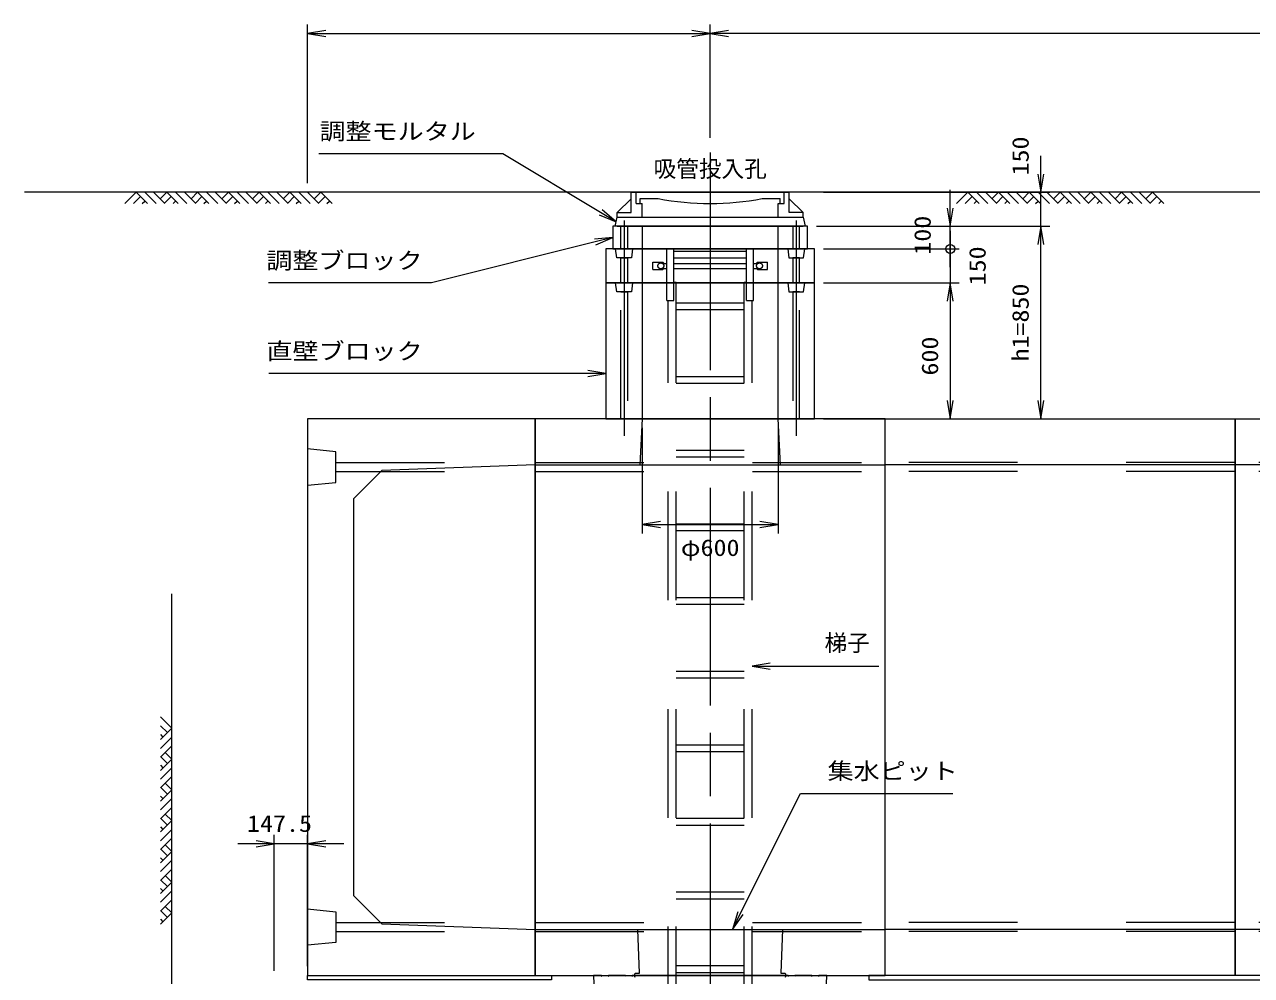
# Model space of a CAD drawing. Units: millimetres at full size. Extents: x 0 to 33600, y -111040 to -87280.
# Drawn here: x 14500 to 19918, y -95486 to -91290 of the extents above; entities that cross this region are included whole.
import ezdxf
from ezdxf.enums import TextEntityAlignment as Align

# ---------------------------------------------------------------- set-up
doc = ezdxf.new("R2010")
doc.units = ezdxf.units.MM
doc.header["$LTSCALE"] = 80.0044
doc.linetypes.add('CHAIN', pattern=[18.5, 12, -1.5, 3.5, -1.5])
doc.linetypes.add('DASHED_SPACED', pattern=[12, 6, -6])
for name, color, linetype, lineweight in [('0_2', 4, 'Continuous', 13), ('FRP', 4, 'DASHED_SPACED', 13), ('寸法', 6, 'Continuous', 13), ('文字', 2, 'Continuous', 13), ('ﾊｯﾁﾝｸﾞ', 4, 'Continuous', 9)]:
    doc.layers.add(name, color=color, linetype=linetype, lineweight=lineweight)
doc.styles.add('ＭＳ ゴシック', font='')
doc.styles.get('ＭＳ ゴシック').set_extended_font_data('MS Gothic')

# ---------------------------------------------------------------- blocks, each defined once
blk = doc.blocks.new('open_arrow')
at = {"color": 0, "linetype": 'Continuous', "lineweight": -2}
blk.add_lwpolyline([(7.5, 1.25), (0, 0), (7.5, -1.25)], dxfattribs=at)
blk = doc.blocks.new('dimension_origin')
at = {"color": 0, "linetype": 'Continuous', "lineweight": -2}
blk.add_circle((0, 0), 1.25, dxfattribs=at)

msp = doc.modelspace()

# ---------------------------------------------------------------- linework, layer by layer
at = {"layer": '0_2', "color": 2, "linetype": 'CHAIN'}
for p, q in [((17527.5, -91855), (17527.5, -96454.49)), ((17147.5, -92155), (17147.5, -93105)), ((17907.5, -92155), (17907.5, -93105))]:
    msp.add_line(p, q, dxfattribs=at)
at = {"layer": '0_2'}
for p, q in [((30725, -92030), (14500, -92030)), ((17178.5, -92030), (17876.5, -92030)), ((17178.5, -92120), (17178.5, -92030)), ((17200.5, -92080), (17200.5, -92030)), ((17854.5, -92080), (17854.5, -92030)), ((17876.5, -92120), (17876.5, -92030)), ((17117.5, -92120), (17178.5, -92059)), ((17200.5, -92080), (17227.5, -92080)), ((17219, -92058), (17297.5, -92058)), ((17219, -92080), (17219, -92058)), ((17227.5, -92140), (17227.5, -92080)), ((17757.5, -92058), (17836, -92058)), ((17827.5, -92080), (17854.5, -92080)), ((17827.5, -92140), (17827.5, -92080)), ((17836, -92080), (17836, -92058)), ((17876.5, -92059), (17937.5, -92120)), ((17117.5, -92140), (17117.5, -92120)), ((17117.5, -92120), (17178.5, -92120)), ((17117.5, -92140), (17937.5, -92140)), ((17937.5, -92120), (17876.5, -92120)), ((17937.5, -92140), (17937.5, -92120)), ((17117.5, -92180), (17937.5, -92180))]:
    msp.add_line(p, q, dxfattribs=at)
at = {"layer": '0_2', "linetype": 'DASHED_SPACED'}
for p, q in [((15875, -93223), (16755, -93223)), ((16755, -93223), (18300, -93223)), ((19845, -93223), (18300, -93223)), ((21390, -93223), (19845, -93223)), ((15875, -93263), (16755, -93263)), ((16755, -93263), (18300, -93263)), ((19845, -93263), (18300, -93263)), ((21390, -93263), (19845, -93263)), ((15875, -95253), (16755, -95253)), ((15875, -95293), (16755, -95293)), ((16755, -95253), (18300, -95253)), ((16755, -95293), (18300, -95293)), ((19845, -95253), (18300, -95253)), ((19845, -95293), (18300, -95293)), ((21390, -95253), (19845, -95253)), ((21390, -95293), (19845, -95293))]:
    msp.add_line(p, q, dxfattribs=at)
at = {"layer": '0_2', "color": 3}
for p, q in [((16755, -93233), (18300, -93233)), ((19845, -93233), (18300, -93233)), ((21390, -93233), (19845, -93233)), ((16755, -95283), (18300, -95283)), ((19845, -95283), (18300, -95283)), ((21390, -95283), (19845, -95283))]:
    msp.add_line(p, q, dxfattribs=at)
at = {"layer": '0_2'}
msp.add_lwpolyline([(17117.5, -92140), (17937.5, -92140), (17947.5, -92180), (17107.5, -92180)], close=True, dxfattribs=at)
at = {"layer": '0_2', "color": 3}
for points in [[(17097.5, -92280), (17957.5, -92280), (17957.5, -92180), (17097.5, -92180)], [(17227.5, -92430), (17827.5, -92430), (17827.5, -92180), (17227.5, -92180)], [(17227.5, -92280), (17827.5, -92280), (17827.5, -92180), (17227.5, -92180)], [(17067.5, -92430), (17987.5, -92430), (17987.5, -92280), (17067.5, -92280)], [(17067.5, -93030), (17987.5, -93030), (17987.5, -92430), (17067.5, -92430)], [(17227.5, -93030), (17827.5, -93030), (17827.5, -92430), (17227.5, -92430)], [(16755, -93030), (15750, -93030), (15750, -95486), (16755, -95486)], [(16755, -95486), (18300, -95486), (18300, -93030), (16755, -93030)], [(17217.5, -93233), (17837.5, -93233), (17827.5, -93030), (17227.5, -93030)], [(19845, -95486), (18300, -95486), (18300, -93030), (19845, -93030)], [(21390, -95486), (19845, -95486), (19845, -93030), (21390, -93030)], [(17839.74, -95477), (17859.02, -95477), (17862.02, -95486), (17192.98, -95486), (17195.98, -95477), (17215.26, -95477), (17207.5, -95283), (17847.5, -95283)]]:
    msp.add_lwpolyline(points, close=True, dxfattribs=at)
at = {"layer": '0_2', "linetype": 'DASHED_SPACED'}
for points in [[(17162.5, -92280), (17132.5, -92280), (17132.5, -92180), (17162.5, -92180)], [(17892.5, -92280), (17922.5, -92280), (17922.5, -92180), (17892.5, -92180)], [(17180, -92320), (17115, -92320), (17110, -92280), (17185, -92280)], [(17875, -92320), (17940, -92320), (17945, -92280), (17870, -92280)], [(17162.5, -92430), (17132.5, -92430), (17132.5, -92320), (17162.5, -92320)], [(17892.5, -92430), (17922.5, -92430), (17922.5, -92320), (17892.5, -92320)], [(17180, -92470), (17115, -92470), (17110, -92430), (17185, -92430)], [(17162.5, -93030), (17132.5, -93030), (17132.5, -92470), (17162.5, -92470)], [(17875, -92470), (17940, -92470), (17945, -92430), (17870, -92430)], [(17892.5, -93030), (17922.5, -93030), (17922.5, -92470), (17892.5, -92470)], [(15750, -93323), (15875, -93310.5), (15875, -93175.5), (15750, -93163)], [(15750, -95193), (15875, -95205.5), (15875, -95340.5), (15750, -95353)]]:
    msp.add_lwpolyline(points, close=True, dxfattribs=at)
at = {"layer": '0_2', "color": 3}
for points in [[(17227.5, -92180), (17827.5, -92180), (17227.5, -92180)], [(16755, -93233), (16078, -93258), (15953, -93383), (15953, -95133), (16078, -95258), (16755, -95283)], [(17050.62, -95490.5), (17048.12, -95486), (17012.46, -95486), (17032.46, -95989)], [(17155.62, -95490.5), (17153.12, -95486), (17078.12, -95486), (17075.62, -95490.5)], [(17195.98, -95495), (17192.98, -95486), (17183.12, -95486), (17180.62, -95490.5)], [(17874.38, -95490.5), (17871.88, -95486), (17862.02, -95486), (17859.02, -95495)], [(17979.38, -95490.5), (17976.88, -95486), (17901.88, -95486), (17899.38, -95490.5)], [(18022.54, -95989), (18042.54, -95486), (18006.88, -95486), (18004.38, -95490.5)]]:
    msp.add_lwpolyline(points, dxfattribs=at)
at = {"layer": '0_2'}
msp.add_lwpolyline([(15602.5, -95806), (15150, -95806), (15150, -93803)], dxfattribs=at)
at = {"layer": '0_2', "color": 7}
msp.add_lwpolyline([(15750, -95486), (16827.5, -95486), (16827.5, -95506), (15750, -95506)], close=True, dxfattribs=at)
at = {"layer": '0_2'}
msp.add_arc((17527.5, -90866.73), 1213.27, 259.07231, 280.92769, dxfattribs=at)
at = {"layer": 'FRP'}
for p, q in [((17336.86, -92507.45), (17336.86, -92280)), ((17336.86, -92280), (17366.86, -92280)), ((17366.86, -92507.45), (17366.86, -92280)), ((17366.86, -92290), (17688.14, -92290)), ((17688.14, -92507.45), (17688.14, -92280)), ((17688.14, -92280), (17718.14, -92280)), ((17718.14, -92507.45), (17718.14, -92280)), ((17274.5, -92338.5), (17319.3, -92338.5)), ((17274.5, -92371.5), (17274.5, -92338.5)), ((17318.79, -92371.5), (17323.5, -92366)), ((17319.3, -92338.5), (17323.5, -92344)), ((17323.5, -92344), (17336.86, -92344)), ((17323.5, -92366), (17336.86, -92366)), ((17366.86, -92320), (17688.14, -92320)), ((17366.86, -92344), (17688.14, -92344)), ((17366.86, -92366), (17688.14, -92366)), ((17718.14, -92344), (17731.5, -92344)), ((17718.14, -92366), (17731.5, -92366)), ((17731.5, -92344), (17735.7, -92338.5)), ((17731.5, -92366), (17736.2, -92371.5)), ((17735.7, -92338.5), (17780.5, -92338.5)), ((17780.5, -92371.5), (17780.5, -92338.5)), ((17780.5, -92371.5), (17780.5, -92338.5)), ((17274.5, -92371.5), (17318.79, -92371.5)), ((17736.2, -92371.5), (17780.5, -92371.5)), ((17366.86, -92427.45), (17377.5, -92427.45)), ((17377.5, -95751), (17377.5, -92427.45)), ((17677.5, -95751), (17677.5, -92427.45)), ((17677.5, -92427.45), (17688.14, -92427.45)), ((17336.86, -92507.45), (17366.86, -92507.45)), ((17342.5, -95751), (17342.5, -92507.45)), ((17377.5, -92518), (17677.5, -92518)), ((17688.14, -92507.45), (17718.14, -92507.45)), ((17712.5, -95751), (17712.5, -92507.45)), ((17377.5, -92548), (17677.5, -92548)), ((17377.5, -92843), (17677.5, -92843)), ((17377.5, -92873), (17677.5, -92873)), ((17377.5, -93168), (17677.5, -93168)), ((17377.5, -93198), (17677.5, -93198)), ((17377.5, -93493), (17677.5, -93493)), ((17377.5, -93523), (17677.5, -93523)), ((17377.5, -93818), (17677.5, -93818)), ((17377.5, -93848), (17677.5, -93848)), ((17377.5, -94143), (17677.5, -94143)), ((17377.5, -94173), (17677.5, -94173)), ((17377.5, -94468), (17677.5, -94468)), ((17377.5, -94498), (17677.5, -94498)), ((17377.5, -94793), (17677.5, -94793)), ((17377.5, -94823), (17677.5, -94823)), ((17377.5, -95118), (17677.5, -95118)), ((17377.5, -95148), (17677.5, -95148)), ((17377.5, -95443), (17677.5, -95443)), ((17377.5, -95473), (17677.5, -95473))]:
    msp.add_line(p, q, dxfattribs=at)
for centre in [(17309.68, -92355), (17745.32, -92355)]:
    msp.add_circle(centre, 13, dxfattribs=at)
at = {"layer": '寸法'}
for p, q in [((15750, -91990), (15750, -91290)), ((15750, -91330), (17527.5, -91330)), ((17527.5, -91790), (17527.5, -91290)), ((17527.5, -91750), (17527.5, -91290)), ((28575, -91330), (17527.5, -91330)), ((18987.5, -92340), (18987.5, -91870)), ((18027.5, -92030), (19027.5, -92030)), ((18587.5, -92360), (18587.5, -92020)), ((17997.5, -92180), (18627.5, -92180)), ((18027.5, -92180), (19027.5, -92180)), ((18027.5, -92180), (19027.5, -92180)), ((18587.5, -92200), (18587.5, -92590)), ((18987.5, -93030), (18987.5, -92180)), ((18027.5, -92280), (18627.5, -92280)), ((18027.5, -92280), (18627.5, -92280)), ((18027.5, -92430), (18627.5, -92430)), ((18027.5, -92430), (18627.5, -92430)), ((18587.5, -92430), (18587.5, -93030)), ((17227.5, -93070), (17227.5, -93536.53)), ((17827.5, -93070), (17827.5, -93536.53)), ((18027.5, -93030), (19027.5, -93030)), ((18027.5, -93030), (18627.5, -93030)), ((17227.5, -93496.53), (17827.5, -93496.53)), ((15910, -94906), (15442.5, -94906)), ((15602.5, -95466), (15602.5, -94866)), ((15750, -95446), (15750, -94866))]:
    msp.add_line(p, q, dxfattribs=at)
for points in [[(17112.5, -92160), (17043.9, -92118.84), (16612.5, -91860), (15799.17, -91860)], [(17097.5, -92230), (17019.89, -92249.4), (16297.5, -92430), (15577.5, -92430)], [(17067.5, -92830), (16987.5, -92830), (16298.17, -92830), (15578.17, -92830)], [(17712.5, -94122), (17792.5, -94122), (18272.65, -94122)], [(17625.83, -95283), (17661.61, -95211.45), (17925.83, -94683), (18599.17, -94683)]]:
    msp.add_lwpolyline(points, dxfattribs=at)
at = {"layer": 'ﾊｯﾁﾝｸﾞ'}
for p, q in [((14942.35, -92080), (14992.35, -92030)), ((14992.35, -92030), (15042.35, -92080)), ((15031.24, -92030), (15081.24, -92080)), ((15070.13, -92030), (15120.13, -92080)), ((15099.18, -92059.05), (15128.24, -92030)), ((15128.24, -92030), (15178.24, -92080)), ((15167.13, -92030), (15217.13, -92080)), ((15206.02, -92030), (15256.02, -92080)), ((15235.07, -92059.05), (15264.12, -92030)), ((15264.12, -92030), (15314.12, -92080)), ((15303.01, -92030), (15353.01, -92080)), ((15341.9, -92030), (15391.9, -92080)), ((15370.95, -92059.05), (15400, -92030)), ((15400, -92030), (15450, -92080)), ((15438.89, -92030), (15488.89, -92080)), ((15477.78, -92030), (15527.78, -92080)), ((15506.83, -92059.05), (15535.88, -92030)), ((15535.88, -92030), (15585.88, -92080)), ((15574.77, -92030), (15624.77, -92080)), ((15613.66, -92030), (15663.66, -92080)), ((15642.71, -92059.05), (15671.76, -92030)), ((15671.76, -92030), (15721.76, -92080)), ((15710.65, -92030), (15760.65, -92080)), ((15749.54, -92030), (15799.54, -92080)), ((15778.59, -92059.05), (15807.65, -92030)), ((15807.65, -92030), (15857.65, -92080)), ((18614.85, -92080), (18664.85, -92030)), ((18664.85, -92030), (18714.85, -92080)), ((18703.74, -92030), (18753.74, -92080)), ((18742.63, -92030), (18792.63, -92080)), ((18771.68, -92059.05), (18800.74, -92030)), ((18800.74, -92030), (18850.74, -92080)), ((18839.63, -92030), (18889.63, -92080)), ((18878.52, -92030), (18928.52, -92080)), ((18907.57, -92059.05), (18936.62, -92030)), ((18936.62, -92030), (18986.62, -92080)), ((18975.51, -92030), (19025.51, -92080)), ((19014.4, -92030), (19064.4, -92080)), ((19043.45, -92059.05), (19072.5, -92030)), ((19072.5, -92030), (19122.5, -92080)), ((19111.39, -92030), (19161.39, -92080)), ((19150.28, -92030), (19200.28, -92080)), ((19179.33, -92059.05), (19208.38, -92030)), ((19208.38, -92030), (19258.38, -92080)), ((19247.27, -92030), (19297.27, -92080)), ((19286.16, -92030), (19336.16, -92080)), ((19315.21, -92059.05), (19344.26, -92030)), ((19344.26, -92030), (19394.26, -92080)), ((19383.15, -92030), (19433.15, -92080)), ((19422.04, -92030), (19472.04, -92080)), ((19451.09, -92059.05), (19480.15, -92030)), ((19480.15, -92030), (19530.15, -92080)), ((14981.24, -92080), (15011.8, -92049.44)), ((15020.13, -92080), (15031.24, -92068.89)), ((15118.63, -92078.5), (15147.68, -92049.44)), ((15156.02, -92080), (15167.13, -92068.89)), ((15254.51, -92078.5), (15283.56, -92049.44)), ((15291.9, -92080), (15303.01, -92068.89)), ((15390.39, -92078.5), (15419.44, -92049.44)), ((15427.78, -92080), (15438.89, -92068.89)), ((15526.28, -92078.5), (15555.33, -92049.44)), ((15563.66, -92080), (15574.77, -92068.89)), ((15662.16, -92078.5), (15691.21, -92049.44)), ((15699.54, -92080), (15710.65, -92068.89)), ((15798.04, -92078.5), (15827.09, -92049.44)), ((15835.43, -92080), (15846.54, -92068.89)), ((18653.74, -92080), (18684.3, -92049.44)), ((18692.63, -92080), (18703.74, -92068.89)), ((18791.13, -92078.5), (18820.18, -92049.44)), ((18828.52, -92080), (18839.63, -92068.89)), ((18927.01, -92078.5), (18956.06, -92049.44)), ((18964.4, -92080), (18975.51, -92068.89)), ((19062.89, -92078.5), (19091.94, -92049.44)), ((19100.28, -92080), (19111.39, -92068.89)), ((19198.78, -92078.5), (19227.83, -92049.44)), ((19236.16, -92080), (19247.27, -92068.89)), ((19334.66, -92078.5), (19363.71, -92049.44)), ((19372.04, -92080), (19383.15, -92068.89)), ((19470.54, -92078.5), (19499.59, -92049.44)), ((19507.93, -92080), (19519.04, -92068.89)), ((15100, -94345.35), (15150, -94395.35)), ((15100, -94384.24), (15130.56, -94414.8)), ((15150, -94395.35), (15100, -94445.35)), ((15100, -94423.13), (15111.11, -94434.24)), ((15150, -94434.24), (15100, -94484.24)), ((15150, -94473.13), (15100, -94523.13)), ((15150, -94531.24), (15100, -94581.24)), ((15101.5, -94521.63), (15130.56, -94550.68)), ((15120.95, -94502.18), (15150, -94531.24)), ((15100, -94559.02), (15111.11, -94570.13)), ((15150, -94570.13), (15100, -94620.13)), ((15150, -94609.02), (15100, -94659.02)), ((15120.95, -94638.07), (15150, -94667.12)), ((15150, -94667.12), (15100, -94717.12)), ((15100, -94694.9), (15111.11, -94706.01)), ((15101.5, -94657.51), (15130.56, -94686.56)), ((15150, -94706.01), (15100, -94756.01)), ((15150, -94744.9), (15100, -94794.9)), ((15150, -94803), (15100, -94853)), ((15101.5, -94793.39), (15130.56, -94822.44)), ((15120.95, -94773.95), (15150, -94803)), ((15100, -94830.78), (15111.11, -94841.89)), ((15150, -94841.89), (15100, -94891.89)), ((15150, -94880.78), (15100, -94930.78)), ((15120.95, -94909.83), (15150, -94938.88)), ((15150, -94938.88), (15100, -94988.88)), ((15100, -94966.66), (15111.11, -94977.77)), ((15101.5, -94929.28), (15130.56, -94958.33)), ((15150, -94977.77), (15100, -95027.77)), ((15150, -95016.66), (15100, -95066.66)), ((15150, -95074.76), (15100, -95124.76)), ((15101.5, -95065.16), (15130.56, -95094.21)), ((15120.95, -95045.71), (15150, -95074.76)), ((15100, -95102.54), (15111.11, -95113.65)), ((15150, -95113.65), (15100, -95163.65)), ((15150, -95152.54), (15100, -95202.54)), ((15120.95, -95181.59), (15150, -95210.65)), ((15150, -95210.65), (15100, -95260.65)), ((15100, -95238.43), (15111.11, -95249.54)), ((15101.5, -95201.04), (15130.56, -95230.09))]:
    msp.add_line(p, q, dxfattribs=at)
msp.add_lwpolyline([(18227.5, -95506), (28575.5, -95506), (28575.5, -95486), (18227.5, -95486)], close=True, dxfattribs=at)

# ---------------------------------------------------------------- block references
at = {"layer": '寸法', "xscale": 10.7, "yscale": 10.7}
for p in [(15750, -91330), (17527.5, -91330), (17227.5, -93496.53), (17712.5, -94122), (15750, -94906)]:
    msp.add_blockref('open_arrow', p, dxfattribs=at)
at = {"layer": '寸法'}
for name, p, xscale, yscale, rotation in [('open_arrow', (17527.5, -91330), 10.7, 10.7, 180), ('open_arrow', (18987.5, -92030), 10.7, 10.7, 90), ('open_arrow', (18587.5, -92180), 10.7, 10.7, 90), ('open_arrow', (17112.5, -92160), 10.7, 10.7, 149), ('open_arrow', (18987.5, -92180), 10.7, 10.7, 270), ('open_arrow', (18987.5, -92180), 10.7, 10.7, 270), ('open_arrow', (17097.5, -92230), 10.7, 10.7, 194), ('dimension_origin', (18587.5, -92280), 16, 16, 90), ('dimension_origin', (18587.5, -92280), 16, 16, 270), ('open_arrow', (18587.5, -92430), 10.7, 10.7, 270), ('open_arrow', (18587.5, -92430), 10.7, 10.7, 270), ('open_arrow', (17067.5, -92830), 10.7, 10.7, 180), ('open_arrow', (18587.5, -93030), 10.7, 10.7, 90), ('open_arrow', (18987.5, -93030), 10.7, 10.7, 90), ('open_arrow', (17827.5, -93496.53), 10.7, 10.7, 180), ('open_arrow', (15602.5, -94906), 10.7, 10.7, 180), ('open_arrow', (17625.83, -95283), 10.7, 10.7, 63.4)]:
    msp.add_blockref(name, p, dxfattribs=dict(at, xscale=xscale, yscale=yscale, rotation=rotation))

# ---------------------------------------------------------------- texts
at = {"layer": '寸法', "style": 'ＭＳ ゴシック', "width": 1.15}
for s, p in [('調整モルタル', (16492.5, -91820)), ('調整ブロック', (16257.5, -92390)), ('直壁ブロック', (16258.17, -92790))]:
    msp.add_text(s, height=73.31, dxfattribs=at).set_placement(p, align=Align.BOTTOM_RIGHT)
for s, p in [('150', (18897.5, -91870)), ('100', (18465.09, -92219.58)), ('150', (18707.44, -92355)), ('h1=850', (18897.5, -92605)), ('600', (18497.5, -92752.89))]:
    msp.add_text(s, height=73.31, rotation=90, dxfattribs=at).set_placement(p, align=Align.MIDDLE_CENTER)
for s, p in [('φ600', (17527.5, -93598.71)), ('147.5', (15626, -94816))]:
    msp.add_text(s, height=73.31, dxfattribs=at).set_placement(p, align=Align.MIDDLE_CENTER)
at = {"layer": '寸法', "color": 3, "style": 'ＭＳ ゴシック'}
msp.add_text('梯子', height=73.31, dxfattribs=at).set_placement((18032.5, -93982), align=Align.TOP_LEFT)
at = {"layer": '寸法', "style": 'ＭＳ ゴシック', "width": 1.15}
msp.add_text('集水ピット', height=73.31, dxfattribs=at).set_placement((18045.83, -94643), align=Align.BOTTOM_LEFT)
at = {"layer": '文字', "style": 'ＭＳ ゴシック'}
msp.add_text('吸管投入孔', height=73.31, dxfattribs=at).set_placement((17527.5, -91890), align=Align.TOP_CENTER)

doc.saveas('drawing.dxf')
